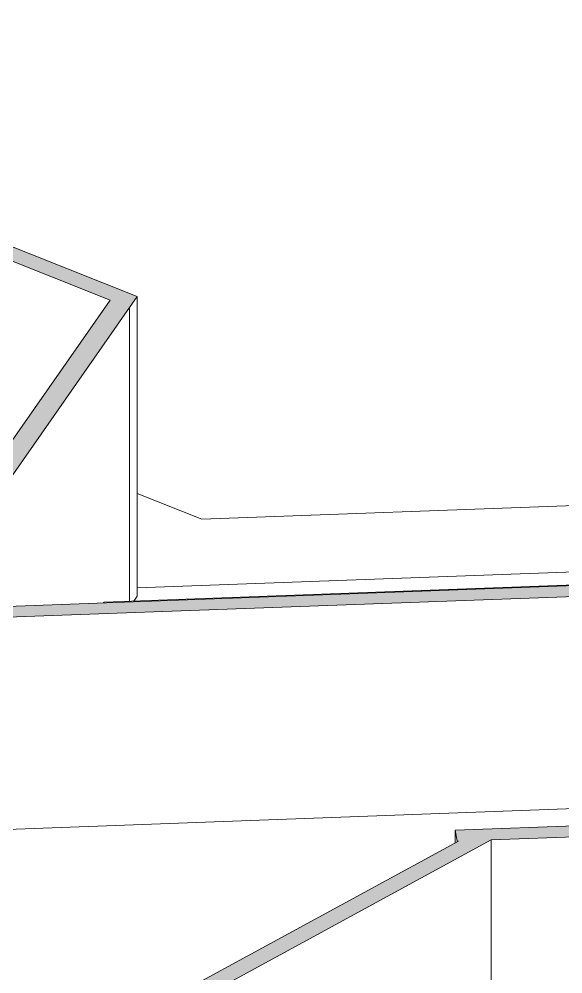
# Model space of a CAD drawing. Header units: millimetres. Extents: x -44545 to 51785, y -22696 to 32686.
# Drawn here: x 11235 to 15910, y -3683 to 4530 of the extents above; entities that cross this region are included whole.
import ezdxf

# ---------------------------------------------------------------- set-up
doc = ezdxf.new("R2010")
doc.units = ezdxf.units.MM
for name, color, linetype, lineweight in [('A-FLOR', 192, 'Continuous', 9), ('A-WALL', 113, 'Continuous', 9), ('A-WALL-PATT', 111, 'Continuous', 25), ('S-FNDN', 32, 'Continuous', 9)]:
    doc.layers.add(name, color=color, linetype=linetype, lineweight=lineweight)

msp = doc.modelspace()

# ---------------------------------------------------------------- hatches: boundary and pattern name
at = {"layer": 'A-WALL-PATT', "lineweight": 9}
for points in [[(12182.7, 2047.8), (12249.6, 2143.5), (6404.9, 4464.6), (6212, 4418.9), (12018.1, 2113.2)], [(10232.9, -554.6), (10369.4, -549.6), (12182.7, 2047.8), (12018.1, 2113.2), (10172.4, -530.6)], [(10448, -640), (22550.2, -196.1), (22733.9, -96), (10232.9, -554.6)], [(15000.2, -2540.1), (22536.2, -2263.6), (22719.9, -2163.6), (14984.5, -2447.3)], [(8120.4, -6294), (8402.4, -6283.6), (15293.7, -2529.3), (15011.7, -2539.7), (8304.1, -6193.9)]]:
    msp.add_hatch(color=256, dxfattribs=at).paths.add_polyline_path(points, flags=0)

# ---------------------------------------------------------------- linework, layer by layer
at = {"layer": 'A-FLOR'}
for p, q in [((12806.9, 229.3), (12249.6, 450.7)), ((18600.8, 441.9), (12806.9, 229.3)), ((22454.9, -2023.9), (10556.1, -2460.4))]:
    msp.add_line(p, q, dxfattribs=at)
at = {"layer": 'A-WALL', "color": 1, "lineweight": 18}
for p, q in [((12249.6, 2143.5), (6240.3, 4530)), ((10445.6, 2737.6), (12018.1, 2113.2)), ((10369.4, -549.6), (12249.6, 2143.5)), ((12018.1, 2113.2), (11115.5, 820.3)), ((22451.9, -106.4), (10369.4, -549.6)), ((10285, -646), (22454.9, -199.6)), ((22719.9, -2163.6), (14984.5, -2447.3)), ((15293.7, -2529.3), (22818.2, -2253.3)), ((14984.5, -2447.3), (15000.2, -2540.1)), ((15011.7, -2539.7), (8304.1, -6193.9)), ((8402.4, -6283.6), (15293.7, -2529.3)), ((15000.2, -2540.1), (15011.7, -2539.7))]:
    msp.add_line(p, q, dxfattribs=at)
at = {"layer": 'A-WALL'}
for p, q in [((12249.6, 2143.5), (12249.6, -433.3)), ((12182.7, -476.8), (12182.7, 2047.8)), ((14984.5, -2554.5), (14984.5, -2447.3)), ((15000.2, -2540.1), (15000.2, -2545.9)), ((15293.7, -4663.5), (15293.7, -2529.3))]:
    msp.add_line(p, q, dxfattribs=at)
at = {"layer": 'S-FNDN'}
for p, q in [((19530.5, -94.7), (12249.6, -361.9)), ((20022.1, -189.2), (11966.5, -484.7)), ((11966.5, -484.7), (11961.9, -491.2)), ((12249.6, -433.3), (12220.2, -475.4))]:
    msp.add_line(p, q, dxfattribs=at)

doc.saveas('drawing.dxf')
